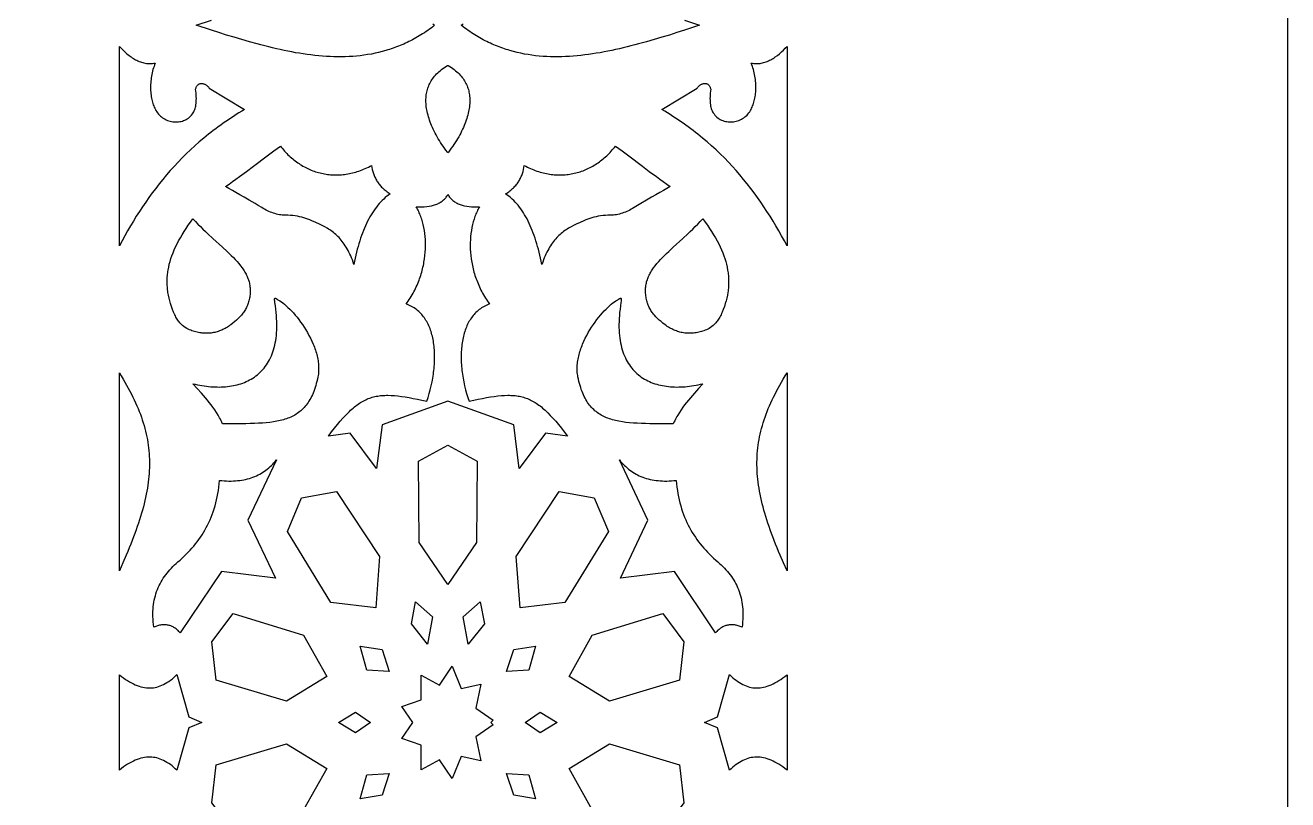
# Model space of a CAD drawing. Extents: x -575 to 575, y -425 to 425.
# Drawn here: x 423.7 to 575, y 157.9 to 250.7 of the extents above; entities that cross this region are included whole.
import ezdxf

# ---------------------------------------------------------------- set-up
doc = ezdxf.new("R2010")
doc.units = 0
doc.layers.add('LAYER_1', color=18, linetype='CONTINUOUS')

msp = doc.modelspace()

# ---------------------------------------------------------------- linework, layer by layer
at = {"layer": 'LAYER_1'}
for points in [[(-575, -425), (575, -425), (575, 425), (-575, 425)], [(435.21, 247.97), (435.44, 247.74), (435.67, 247.53), (435.91, 247.32), (436.16, 247.12), (436.42, 246.93), (436.55, 246.84), (436.68, 246.76), (436.82, 246.68), (436.95, 246.6), (437.09, 246.53), (437.23, 246.46), (437.37, 246.4), (437.51, 246.34), (437.65, 246.29), (437.8, 246.25), (437.94, 246.21), (438.09, 246.18), (438.23, 246.16), (438.38, 246.14), (438.53, 246.13), (438.68, 246.13), (438.83, 246.13), (438.98, 246.15), (439.14, 246.17), (439.29, 246.2), (439.21, 246), (439.15, 245.8), (439.08, 245.61), (439.02, 245.41), (438.97, 245.21), (438.92, 245.01), (438.88, 244.81), (438.84, 244.61), (438.81, 244.41), (438.79, 244.22), (438.76, 244.02), (438.75, 243.83), (438.74, 243.64), (438.73, 243.45), (438.73, 243.26), (438.73, 243.07), (438.74, 242.89), (438.75, 242.71), (438.77, 242.53), (438.79, 242.35), (438.82, 242.18), (438.85, 242), (438.88, 241.84), (438.92, 241.67), (438.96, 241.51), (439.01, 241.35), (439.06, 241.2), (439.12, 241.05), (439.18, 240.91), (439.24, 240.77), (439.31, 240.63), (439.38, 240.5), (439.47, 240.35), (439.57, 240.22), (439.68, 240.08), (439.79, 239.96), (439.92, 239.85), (440.04, 239.74), (440.18, 239.64), (440.32, 239.55), (440.47, 239.47), (440.62, 239.4), (440.77, 239.33), (440.93, 239.28), (441.09, 239.23), (441.25, 239.2), (441.41, 239.17), (441.58, 239.15), (441.74, 239.14), (441.9, 239.15), (442.07, 239.16), (442.23, 239.18), (442.39, 239.21), (442.55, 239.25), (442.7, 239.3), (442.85, 239.36), (443, 239.44), (443.14, 239.52), (443.27, 239.61), (443.4, 239.72), (443.53, 239.83), (443.64, 239.96), (443.75, 240.1), (443.85, 240.24), (443.92, 240.36), (443.98, 240.48), (444.03, 240.61), (444.08, 240.75), (444.12, 240.89), (444.15, 241.04), (444.18, 241.2), (444.2, 241.37), (444.22, 241.55), (444.22, 241.74), (444.23, 241.94), (444.22, 242.14), (444.21, 242.36), (444.19, 242.58), (444.17, 242.82), (444.14, 243.07), (444.16, 243.15), (444.19, 243.23), (444.22, 243.3), (444.25, 243.37), (444.29, 243.43), (444.32, 243.49), (444.37, 243.54), (444.41, 243.58), (444.46, 243.62), (444.5, 243.66), (444.55, 243.69), (444.61, 243.71), (444.66, 243.73), (444.72, 243.74), (444.77, 243.75), (444.83, 243.75), (444.89, 243.75), (444.95, 243.75), (445.01, 243.74), (445.07, 243.72), (445.13, 243.7), (445.19, 243.68), (445.25, 243.65), (445.31, 243.61), (445.37, 243.58), (445.43, 243.53), (445.49, 243.49), (445.55, 243.44), (445.6, 243.38), (445.66, 243.33), (445.71, 243.26), (445.76, 243.2), (450, 240.61), (449.66, 240.41), (449.33, 240.22), (449.01, 240.01), (448.69, 239.81), (448.37, 239.61), (448.06, 239.4), (447.75, 239.19), (447.44, 238.98), (447.14, 238.76), (446.84, 238.55), (446.54, 238.33), (446.25, 238.11), (445.96, 237.89), (445.68, 237.66), (445.12, 237.21), (444.57, 236.75), (444.04, 236.28), (443.51, 235.8), (443.01, 235.31), (442.51, 234.82), (442.03, 234.32), (441.55, 233.81), (441.09, 233.3), (440.64, 232.78), (440.2, 232.25), (439.77, 231.72), (439.35, 231.18), (438.94, 230.63), (438.54, 230.08), (438.15, 229.53), (437.77, 228.97), (437.4, 228.4), (437.03, 227.83), (436.68, 227.25), (436.33, 226.67), (435.98, 226.08), (435.65, 225.5), (435.32, 224.9), (435, 224.3), (435, 248.19)], [(515, 224.3), (514.68, 224.9), (514.35, 225.5), (514.02, 226.08), (513.67, 226.67), (513.32, 227.25), (512.97, 227.83), (512.6, 228.4), (512.23, 228.97), (511.85, 229.53), (511.46, 230.08), (511.06, 230.63), (510.65, 231.18), (510.23, 231.72), (509.8, 232.25), (509.36, 232.78), (508.91, 233.3), (508.45, 233.81), (507.97, 234.32), (507.49, 234.82), (506.99, 235.31), (506.49, 235.8), (505.96, 236.28), (505.43, 236.75), (504.88, 237.21), (504.32, 237.66), (504.04, 237.89), (503.75, 238.11), (503.46, 238.33), (503.16, 238.55), (502.86, 238.76), (502.56, 238.98), (502.25, 239.19), (501.94, 239.4), (501.63, 239.61), (501.31, 239.81), (500.99, 240.01), (500.67, 240.22), (500.34, 240.41), (500, 240.61), (504.24, 243.2), (504.29, 243.26), (504.34, 243.33), (504.4, 243.38), (504.45, 243.44), (504.51, 243.49), (504.57, 243.53), (504.63, 243.58), (504.69, 243.61), (504.75, 243.65), (504.81, 243.68), (504.87, 243.7), (504.93, 243.72), (504.99, 243.74), (505.05, 243.75), (505.11, 243.75), (505.17, 243.75), (505.23, 243.75), (505.28, 243.74), (505.34, 243.73), (505.39, 243.71), (505.45, 243.69), (505.5, 243.66), (505.54, 243.62), (505.59, 243.58), (505.63, 243.54), (505.68, 243.49), (505.71, 243.43), (505.75, 243.37), (505.78, 243.3), (505.81, 243.23), (505.84, 243.15), (505.86, 243.07), (505.83, 242.82), (505.81, 242.58), (505.79, 242.36), (505.78, 242.14), (505.77, 241.94), (505.78, 241.74), (505.78, 241.55), (505.8, 241.37), (505.82, 241.2), (505.85, 241.04), (505.88, 240.89), (505.92, 240.75), (505.97, 240.61), (506.02, 240.48), (506.08, 240.36), (506.15, 240.24), (506.25, 240.1), (506.36, 239.96), (506.47, 239.83), (506.6, 239.72), (506.73, 239.61), (506.86, 239.52), (507, 239.44), (507.15, 239.36), (507.3, 239.3), (507.45, 239.25), (507.61, 239.21), (507.77, 239.18), (507.93, 239.16), (508.1, 239.15), (508.26, 239.14), (508.42, 239.15), (508.59, 239.17), (508.75, 239.2), (508.91, 239.23), (509.07, 239.28), (509.23, 239.33), (509.38, 239.4), (509.53, 239.47), (509.68, 239.55), (509.82, 239.64), (509.96, 239.74), (510.08, 239.85), (510.21, 239.96), (510.32, 240.08), (510.43, 240.22), (510.53, 240.35), (510.62, 240.5), (510.69, 240.63), (510.76, 240.77), (510.82, 240.91), (510.88, 241.05), (510.94, 241.2), (510.99, 241.35), (511.04, 241.51), (511.08, 241.67), (511.12, 241.84), (511.15, 242), (511.18, 242.18), (511.21, 242.35), (511.23, 242.53), (511.25, 242.71), (511.26, 242.89), (511.27, 243.07), (511.27, 243.26), (511.27, 243.45), (511.26, 243.64), (511.25, 243.83), (511.24, 244.02), (511.21, 244.22), (511.19, 244.41), (511.16, 244.61), (511.12, 244.81), (511.08, 245.01), (511.03, 245.21), (510.98, 245.41), (510.92, 245.61), (510.86, 245.8), (510.79, 246), (510.71, 246.2), (510.86, 246.17), (511.02, 246.15), (511.17, 246.13), (511.32, 246.13), (511.47, 246.13), (511.62, 246.14), (511.77, 246.16), (511.91, 246.18), (512.06, 246.21), (512.2, 246.25), (512.35, 246.29), (512.49, 246.34), (512.63, 246.4), (512.77, 246.46), (512.91, 246.53), (513.05, 246.6), (513.18, 246.68), (513.32, 246.76), (513.45, 246.84), (513.58, 246.93), (513.84, 247.12), (514.09, 247.32), (514.33, 247.53), (514.56, 247.74), (514.79, 247.97), (515, 248.19)], [(474.4, 245.89), (474.6, 245.77), (474.79, 245.65), (474.96, 245.53), (475.13, 245.41), (475.29, 245.28), (475.44, 245.15), (475.59, 245.02), (475.72, 244.89), (475.85, 244.75), (475.97, 244.61), (476.08, 244.48), (476.18, 244.34), (476.28, 244.2), (476.37, 244.05), (476.45, 243.91), (476.53, 243.76), (476.6, 243.62), (476.66, 243.47), (476.72, 243.32), (476.77, 243.17), (476.82, 243.01), (476.86, 242.86), (476.89, 242.7), (476.92, 242.54), (476.95, 242.37), (476.97, 242.21), (476.98, 242.04), (476.99, 241.86), (476.99, 241.69), (476.99, 241.51), (476.98, 241.33), (476.96, 241.14), (476.94, 240.96), (476.92, 240.76), (476.88, 240.57), (476.85, 240.37), (476.8, 240.17), (476.75, 239.97), (476.69, 239.76), (476.63, 239.55), (476.56, 239.34), (476.49, 239.13), (476.4, 238.91), (476.32, 238.7), (476.22, 238.48), (476.12, 238.26), (476.01, 238.03), (475.9, 237.81), (475.78, 237.59), (475.66, 237.36), (475.52, 237.13), (475.39, 236.9), (475.24, 236.68), (475.09, 236.45), (474.94, 236.22), (474.77, 235.99), (474.6, 235.76), (474.43, 235.53), (474.36, 235.44), (474.3, 235.53), (474.12, 235.76), (473.95, 235.99), (473.79, 236.22), (473.64, 236.45), (473.49, 236.68), (473.34, 236.9), (473.2, 237.13), (473.07, 237.36), (472.95, 237.59), (472.83, 237.81), (472.71, 238.03), (472.61, 238.26), (472.51, 238.48), (472.41, 238.7), (472.32, 238.91), (472.24, 239.13), (472.17, 239.34), (472.1, 239.55), (472.03, 239.76), (471.98, 239.97), (471.93, 240.17), (471.88, 240.37), (471.84, 240.57), (471.81, 240.76), (471.78, 240.96), (471.76, 241.14), (471.75, 241.33), (471.74, 241.51), (471.74, 241.69), (471.74, 241.86), (471.75, 242.04), (471.76, 242.21), (471.78, 242.37), (471.8, 242.54), (471.83, 242.7), (471.87, 242.86), (471.91, 243.01), (471.96, 243.17), (472.01, 243.32), (472.07, 243.47), (472.13, 243.62), (472.2, 243.76), (472.28, 243.91), (472.36, 244.05), (472.45, 244.2), (472.55, 244.34), (472.65, 244.48), (472.76, 244.61), (472.88, 244.75), (473.01, 244.89), (473.14, 245.02), (473.28, 245.15), (473.44, 245.28), (473.6, 245.41), (473.76, 245.53), (473.94, 245.65), (474.13, 245.77), (474.32, 245.89), (474.36, 245.91)], [(454.41, 236.09), (454.53, 235.94), (454.66, 235.78), (454.79, 235.64), (454.93, 235.49), (455.06, 235.35), (455.2, 235.21), (455.34, 235.08), (455.48, 234.95), (455.62, 234.82), (455.77, 234.7), (455.92, 234.58), (456.07, 234.46), (456.22, 234.35), (456.37, 234.24), (456.53, 234.14), (456.68, 234.03), (456.84, 233.94), (457, 233.84), (457.17, 233.75), (457.33, 233.67), (457.49, 233.58), (457.66, 233.51), (457.83, 233.43), (458, 233.36), (458.17, 233.29), (458.34, 233.23), (458.51, 233.17), (458.69, 233.12), (458.87, 233.07), (459.04, 233.02), (459.22, 232.98), (459.4, 232.94), (459.58, 232.91), (459.76, 232.88), (459.94, 232.85), (460.13, 232.83), (460.31, 232.81), (460.49, 232.8), (460.68, 232.79), (460.86, 232.79), (461.05, 232.79), (461.24, 232.79), (461.43, 232.8), (461.61, 232.81), (461.8, 232.83), (461.99, 232.85), (462.18, 232.88), (462.37, 232.91), (462.56, 232.94), (462.75, 232.98), (462.94, 233.03), (463.13, 233.08), (463.32, 233.13), (463.51, 233.19), (463.7, 233.25), (463.89, 233.32), (464.08, 233.39), (464.27, 233.47), (464.46, 233.55), (464.65, 233.64), (464.84, 233.73), (465.03, 233.83), (465.22, 233.93), (465.26, 233.68), (465.3, 233.44), (465.36, 233.2), (465.39, 233.08), (465.43, 232.96), (465.47, 232.84), (465.52, 232.73), (465.56, 232.61), (465.61, 232.5), (465.67, 232.39), (465.73, 232.28), (465.79, 232.17), (465.85, 232.06), (465.92, 231.95), (465.99, 231.85), (466.07, 231.74), (466.15, 231.64), (466.24, 231.54), (466.32, 231.44), (466.42, 231.34), (466.52, 231.24), (466.62, 231.15), (466.72, 231.05), (466.83, 230.96), (466.95, 230.87), (467.07, 230.78), (467.19, 230.69), (467.32, 230.61), (467.45, 230.52), (467.25, 230.38), (467.05, 230.23), (466.86, 230.07), (466.67, 229.9), (466.48, 229.73), (466.3, 229.54), (466.13, 229.35), (465.95, 229.15), (465.79, 228.94), (465.63, 228.72), (465.47, 228.5), (465.32, 228.26), (465.17, 228.02), (465.02, 227.77), (464.88, 227.52), (464.75, 227.25), (464.61, 226.98), (464.49, 226.7), (464.36, 226.42), (464.24, 226.12), (464.13, 225.82), (464.02, 225.52), (463.91, 225.2), (463.8, 224.88), (463.7, 224.55), (463.61, 224.22), (463.51, 223.88), (463.43, 223.53), (463.34, 223.17), (463.26, 222.81), (463.18, 222.45), (463.1, 222.07), (463.01, 222.34), (462.92, 222.6), (462.82, 222.84), (462.72, 223.08), (462.62, 223.3), (462.51, 223.52), (462.4, 223.73), (462.29, 223.93), (462.18, 224.13), (462.06, 224.31), (461.94, 224.49), (461.82, 224.66), (461.7, 224.82), (461.58, 224.98), (461.45, 225.13), (461.32, 225.27), (461.19, 225.41), (461.05, 225.54), (460.92, 225.66), (460.78, 225.78), (460.64, 225.89), (460.5, 226), (460.35, 226.11), (460.21, 226.21), (460.06, 226.3), (459.91, 226.4), (459.61, 226.57), (459.3, 226.73), (458.99, 226.88), (458.52, 227.09), (458.06, 227.29), (457.82, 227.39), (457.59, 227.48), (457.35, 227.56), (457.1, 227.64), (456.85, 227.71), (456.6, 227.78), (456.33, 227.83), (456.06, 227.88), (455.78, 227.92), (455.49, 227.94), (455.19, 227.96), (454.87, 227.96), (454.7, 227.96), (454.52, 227.98), (454.34, 228), (454.17, 228.02), (453.99, 228.06), (453.81, 228.1), (453.63, 228.15), (453.45, 228.2), (453.27, 228.27), (453.09, 228.33), (452.91, 228.41), (452.74, 228.49), (452.57, 228.58), (452.39, 228.67), (452.23, 228.76), (452.06, 228.87), (451.64, 229.13), (451.25, 229.37), (450.56, 229.78), (449.96, 230.12), (449.43, 230.41), (448.97, 230.67), (448.54, 230.91), (448.13, 231.15), (447.93, 231.28), (447.72, 231.42), (448.14, 231.7), (448.55, 231.99), (448.97, 232.29), (449.39, 232.59), (450.23, 233.21), (451.06, 233.85), (452.7, 235.09), (453.5, 235.69), (453.9, 235.97), (454.29, 236.25)], [(494.83, 235.97), (495.23, 235.69), (496.03, 235.09), (497.67, 233.85), (498.5, 233.21), (499.34, 232.59), (499.76, 232.29), (500.17, 231.99), (500.59, 231.7), (501.01, 231.42), (500.8, 231.28), (500.6, 231.15), (500.19, 230.91), (499.76, 230.67), (499.29, 230.41), (498.77, 230.12), (498.17, 229.78), (497.48, 229.37), (497.09, 229.13), (496.67, 228.87), (496.5, 228.76), (496.33, 228.67), (496.16, 228.58), (495.99, 228.49), (495.81, 228.41), (495.64, 228.33), (495.46, 228.27), (495.28, 228.2), (495.1, 228.15), (494.92, 228.1), (494.74, 228.06), (494.56, 228.02), (494.38, 228), (494.21, 227.98), (494.03, 227.96), (493.86, 227.96), (493.54, 227.96), (493.24, 227.94), (492.95, 227.92), (492.66, 227.88), (492.39, 227.83), (492.13, 227.78), (491.87, 227.71), (491.62, 227.64), (491.38, 227.56), (491.14, 227.48), (490.91, 227.39), (490.67, 227.29), (490.21, 227.09), (489.74, 226.88), (489.42, 226.73), (489.12, 226.57), (488.81, 226.4), (488.67, 226.3), (488.52, 226.21), (488.37, 226.11), (488.23, 226), (488.09, 225.89), (487.95, 225.78), (487.81, 225.66), (487.67, 225.54), (487.54, 225.41), (487.41, 225.27), (487.28, 225.13), (487.15, 224.98), (487.03, 224.82), (486.9, 224.66), (486.78, 224.49), (486.66, 224.31), (486.55, 224.13), (486.44, 223.93), (486.32, 223.73), (486.22, 223.52), (486.11, 223.3), (486.01, 223.08), (485.91, 222.84), (485.81, 222.6), (485.72, 222.34), (485.62, 222.07), (485.55, 222.45), (485.47, 222.81), (485.39, 223.17), (485.3, 223.53), (485.21, 223.88), (485.12, 224.22), (485.02, 224.55), (484.92, 224.88), (484.82, 225.2), (484.71, 225.52), (484.6, 225.82), (484.48, 226.12), (484.36, 226.42), (484.24, 226.7), (484.11, 226.98), (483.98, 227.25), (483.85, 227.52), (483.7, 227.77), (483.56, 228.02), (483.41, 228.26), (483.26, 228.5), (483.1, 228.72), (482.94, 228.94), (482.77, 229.15), (482.6, 229.35), (482.43, 229.54), (482.25, 229.73), (482.06, 229.9), (481.87, 230.07), (481.68, 230.23), (481.48, 230.38), (481.27, 230.52), (481.41, 230.61), (481.54, 230.69), (481.66, 230.78), (481.78, 230.87), (481.89, 230.96), (482, 231.05), (482.11, 231.15), (482.21, 231.24), (482.31, 231.34), (482.4, 231.44), (482.49, 231.54), (482.58, 231.64), (482.66, 231.74), (482.73, 231.85), (482.81, 231.95), (482.87, 232.06), (482.94, 232.17), (483, 232.28), (483.06, 232.39), (483.11, 232.5), (483.16, 232.61), (483.21, 232.73), (483.25, 232.84), (483.29, 232.96), (483.33, 233.08), (483.37, 233.2), (483.43, 233.44), (483.47, 233.68), (483.51, 233.93), (483.7, 233.83), (483.89, 233.73), (484.08, 233.64), (484.26, 233.55), (484.45, 233.47), (484.65, 233.39), (484.84, 233.32), (485.03, 233.25), (485.22, 233.19), (485.41, 233.13), (485.6, 233.08), (485.79, 233.03), (485.98, 232.98), (486.17, 232.94), (486.36, 232.91), (486.55, 232.88), (486.74, 232.85), (486.93, 232.83), (487.11, 232.81), (487.3, 232.8), (487.49, 232.79), (487.68, 232.79), (487.86, 232.79), (488.05, 232.79), (488.23, 232.8), (488.42, 232.81), (488.6, 232.83), (488.78, 232.85), (488.97, 232.88), (489.15, 232.91), (489.33, 232.94), (489.51, 232.98), (489.68, 233.02), (489.86, 233.07), (490.04, 233.12), (490.21, 233.17), (490.39, 233.23), (490.56, 233.29), (490.73, 233.36), (490.9, 233.43), (491.07, 233.51), (491.23, 233.58), (491.4, 233.67), (491.56, 233.75), (491.72, 233.84), (491.88, 233.94), (492.04, 234.03), (492.2, 234.14), (492.36, 234.24), (492.51, 234.35), (492.66, 234.46), (492.81, 234.58), (492.96, 234.7), (493.1, 234.82), (493.25, 234.95), (493.39, 235.08), (493.53, 235.21), (493.67, 235.35), (493.8, 235.49), (493.93, 235.64), (494.06, 235.78), (494.19, 235.94), (494.32, 236.09), (494.44, 236.25)], [(474.37, 230.43), (474.43, 230.33), (474.49, 230.23), (474.56, 230.13), (474.63, 230.04), (474.71, 229.95), (474.79, 229.87), (474.87, 229.79), (474.96, 229.71), (475.06, 229.64), (475.16, 229.57), (475.26, 229.51), (475.37, 229.44), (475.48, 229.39), (475.59, 229.34), (475.71, 229.29), (475.83, 229.24), (475.95, 229.2), (476.08, 229.16), (476.21, 229.13), (476.35, 229.1), (476.62, 229.04), (476.91, 229), (477.21, 228.98), (477.51, 228.96), (477.83, 228.96), (478.15, 228.97), (478.07, 228.83), (478, 228.69), (477.93, 228.55), (477.86, 228.41), (477.79, 228.26), (477.73, 228.11), (477.67, 227.96), (477.61, 227.81), (477.55, 227.65), (477.5, 227.49), (477.4, 227.17), (477.32, 226.83), (477.24, 226.49), (477.18, 226.14), (477.13, 225.78), (477.09, 225.42), (477.06, 225.05), (477.04, 224.67), (477.04, 224.29), (477.05, 223.91), (477.07, 223.52), (477.11, 223.13), (477.16, 222.73), (477.19, 222.54), (477.22, 222.34), (477.26, 222.14), (477.3, 221.94), (477.34, 221.74), (477.39, 221.54), (477.44, 221.35), (477.49, 221.15), (477.55, 220.95), (477.61, 220.75), (477.68, 220.55), (477.75, 220.35), (477.82, 220.16), (477.9, 219.96), (477.98, 219.76), (478.06, 219.57), (478.15, 219.37), (478.24, 219.18), (478.33, 218.98), (478.43, 218.79), (478.53, 218.6), (478.64, 218.41), (478.75, 218.22), (478.86, 218.03), (478.98, 217.85), (479.11, 217.66), (479.23, 217.48), (479.36, 217.3), (479.19, 217.24), (479.02, 217.17), (478.86, 217.1), (478.71, 217.02), (478.55, 216.94), (478.4, 216.85), (478.26, 216.75), (478.12, 216.65), (477.99, 216.55), (477.86, 216.43), (477.73, 216.32), (477.61, 216.19), (477.5, 216.07), (477.39, 215.94), (477.28, 215.8), (477.18, 215.66), (477.08, 215.51), (476.98, 215.36), (476.89, 215.21), (476.81, 215.05), (476.73, 214.89), (476.65, 214.72), (476.58, 214.55), (476.51, 214.37), (476.44, 214.2), (476.38, 214.01), (476.33, 213.83), (476.27, 213.64), (476.23, 213.45), (476.18, 213.25), (476.14, 213.06), (476.11, 212.86), (476.07, 212.65), (476.05, 212.45), (476.02, 212.24), (476, 212.03), (475.98, 211.82), (475.97, 211.6), (475.96, 211.39), (475.96, 211.17), (475.96, 210.95), (475.96, 210.73), (475.97, 210.5), (475.97, 210.28), (475.99, 210.05), (476.01, 209.82), (476.03, 209.6), (476.05, 209.37), (476.08, 209.14), (476.11, 208.9), (476.14, 208.67), (476.18, 208.44), (476.22, 208.21), (476.27, 207.98), (476.37, 207.51), (476.48, 207.04), (476.61, 206.58), (476.75, 206.12), (476.9, 205.66), (477.46, 205.78), (478, 205.9), (478.51, 206), (479, 206.1), (479.47, 206.18), (479.92, 206.24), (480.35, 206.3), (480.77, 206.34), (481.16, 206.37), (481.55, 206.38), (481.73, 206.38), (481.91, 206.37), (482.09, 206.37), (482.27, 206.35), (482.44, 206.34), (482.61, 206.32), (482.78, 206.29), (482.95, 206.26), (483.11, 206.22), (483.27, 206.19), (483.43, 206.14), (483.59, 206.09), (483.75, 206.04), (483.9, 205.98), (484.06, 205.92), (484.21, 205.85), (484.36, 205.77), (484.51, 205.69), (484.66, 205.61), (484.81, 205.52), (484.96, 205.42), (485.11, 205.32), (485.26, 205.21), (485.41, 205.1), (485.56, 204.98), (485.71, 204.85), (485.86, 204.72), (486.02, 204.59), (486.17, 204.44), (486.32, 204.29), (486.63, 203.97), (486.95, 203.63), (487.28, 203.26), (487.61, 202.86), (487.96, 202.43), (488.31, 201.98), (488.68, 201.49), (486.06, 201.85), (482.92, 197.62), (482.26, 202.83), (474.36, 205.67), (466.47, 202.83), (465.81, 197.62), (462.67, 201.85), (460.05, 201.49), (460.41, 201.98), (460.77, 202.43), (461.12, 202.86), (461.45, 203.26), (461.78, 203.63), (462.09, 203.97), (462.41, 204.29), (462.56, 204.44), (462.71, 204.59), (462.86, 204.72), (463.02, 204.85), (463.17, 204.98), (463.32, 205.1), (463.47, 205.21), (463.61, 205.32), (463.76, 205.42), (463.91, 205.52), (464.06, 205.61), (464.21, 205.69), (464.37, 205.77), (464.52, 205.85), (464.67, 205.92), (464.82, 205.98), (464.98, 206.04), (465.14, 206.09), (465.29, 206.14), (465.45, 206.19), (465.62, 206.22), (465.78, 206.26), (465.95, 206.29), (466.11, 206.32), (466.28, 206.34), (466.46, 206.35), (466.63, 206.37), (466.81, 206.37), (467, 206.38), (467.18, 206.38), (467.56, 206.37), (467.96, 206.34), (468.37, 206.3), (468.8, 206.24), (469.25, 206.18), (469.72, 206.1), (470.21, 206), (470.73, 205.9), (471.26, 205.78), (471.83, 205.66), (471.98, 206.12), (472.12, 206.58), (472.25, 207.04), (472.36, 207.51), (472.46, 207.98), (472.5, 208.21), (472.55, 208.44), (472.58, 208.67), (472.62, 208.9), (472.65, 209.14), (472.68, 209.37), (472.7, 209.6), (472.72, 209.82), (472.74, 210.05), (472.75, 210.28), (472.76, 210.5), (472.77, 210.73), (472.77, 210.95), (472.77, 211.17), (472.76, 211.39), (472.75, 211.6), (472.74, 211.82), (472.73, 212.03), (472.71, 212.24), (472.68, 212.45), (472.65, 212.65), (472.62, 212.86), (472.58, 213.06), (472.54, 213.25), (472.5, 213.45), (472.45, 213.64), (472.4, 213.83), (472.34, 214.01), (472.28, 214.2), (472.22, 214.37), (472.15, 214.55), (472.08, 214.72), (472, 214.89), (471.92, 215.05), (471.83, 215.21), (471.74, 215.36), (471.65, 215.51), (471.55, 215.66), (471.45, 215.8), (471.34, 215.94), (471.23, 216.07), (471.11, 216.19), (470.99, 216.32), (470.87, 216.43), (470.74, 216.55), (470.6, 216.65), (470.47, 216.75), (470.32, 216.85), (470.17, 216.94), (470.02, 217.02), (469.86, 217.1), (469.7, 217.17), (469.54, 217.24), (469.36, 217.3), (469.5, 217.48), (469.62, 217.66), (469.74, 217.85), (469.86, 218.03), (469.98, 218.22), (470.09, 218.41), (470.19, 218.6), (470.3, 218.79), (470.4, 218.98), (470.49, 219.18), (470.58, 219.37), (470.67, 219.57), (470.75, 219.76), (470.83, 219.96), (470.91, 220.16), (470.98, 220.35), (471.05, 220.55), (471.11, 220.75), (471.17, 220.95), (471.23, 221.15), (471.29, 221.35), (471.34, 221.54), (471.38, 221.74), (471.43, 221.94), (471.47, 222.14), (471.5, 222.34), (471.54, 222.54), (471.57, 222.73), (471.62, 223.13), (471.65, 223.52), (471.68, 223.91), (471.69, 224.29), (471.68, 224.67), (471.67, 225.05), (471.64, 225.42), (471.6, 225.78), (471.55, 226.14), (471.48, 226.49), (471.41, 226.83), (471.32, 227.17), (471.23, 227.49), (471.17, 227.65), (471.12, 227.81), (471.06, 227.96), (471, 228.11), (470.93, 228.26), (470.87, 228.41), (470.8, 228.55), (470.73, 228.69), (470.65, 228.83), (470.58, 228.97), (470.9, 228.96), (471.21, 228.96), (471.52, 228.98), (471.82, 229), (472.1, 229.04), (472.38, 229.1), (472.51, 229.13), (472.65, 229.16), (472.77, 229.2), (472.9, 229.24), (473.02, 229.29), (473.14, 229.34), (473.25, 229.39), (473.36, 229.44), (473.47, 229.51), (473.57, 229.57), (473.67, 229.64), (473.76, 229.71), (473.85, 229.79), (473.94, 229.87), (474.02, 229.95), (474.1, 230.04), (474.17, 230.13), (474.24, 230.23), (474.3, 230.33), (474.36, 230.43), (474.36, 230.46), (474.36, 230.45), (474.37, 230.46)], [(444.12, 227.2), (444.41, 226.89), (444.71, 226.59), (445.01, 226.29), (445.31, 226), (445.61, 225.72), (446.21, 225.17), (447.36, 224.13), (447.9, 223.63), (448.16, 223.38), (448.41, 223.14), (448.66, 222.89), (448.89, 222.65), (449.11, 222.4), (449.32, 222.16), (449.52, 221.91), (449.71, 221.66), (449.88, 221.41), (449.96, 221.28), (450.04, 221.15), (450.11, 221.03), (450.18, 220.9), (450.24, 220.77), (450.3, 220.63), (450.36, 220.5), (450.41, 220.37), (450.46, 220.23), (450.5, 220.1), (450.54, 219.96), (450.58, 219.82), (450.61, 219.68), (450.63, 219.54), (450.65, 219.39), (450.66, 219.25), (450.67, 219.1), (450.68, 218.95), (450.68, 218.78), (450.67, 218.62), (450.66, 218.46), (450.64, 218.3), (450.62, 218.15), (450.59, 218), (450.56, 217.85), (450.53, 217.71), (450.49, 217.57), (450.45, 217.43), (450.4, 217.3), (450.35, 217.17), (450.29, 217.04), (450.23, 216.91), (450.17, 216.79), (450.1, 216.67), (450.03, 216.55), (449.95, 216.44), (449.87, 216.32), (449.79, 216.21), (449.71, 216.11), (449.62, 216), (449.44, 215.79), (449.24, 215.59), (449.04, 215.4), (448.82, 215.21), (448.6, 215.03), (448.34, 214.83), (448.21, 214.73), (448.07, 214.64), (447.94, 214.56), (447.81, 214.48), (447.67, 214.4), (447.54, 214.33), (447.4, 214.26), (447.26, 214.2), (447.12, 214.14), (446.98, 214.09), (446.84, 214.04), (446.7, 213.99), (446.56, 213.95), (446.42, 213.92), (446.27, 213.89), (446.13, 213.86), (445.98, 213.84), (445.84, 213.82), (445.69, 213.81), (445.54, 213.81), (445.39, 213.81), (445.24, 213.81), (445.09, 213.82), (444.93, 213.83), (444.78, 213.85), (444.62, 213.88), (444.47, 213.91), (444.31, 213.94), (444.15, 213.98), (443.99, 214.03), (443.7, 214.12), (443.55, 214.18), (443.39, 214.24), (443.23, 214.32), (443.07, 214.4), (442.9, 214.5), (442.74, 214.62), (442.57, 214.75), (442.49, 214.83), (442.41, 214.91), (442.33, 214.99), (442.25, 215.08), (442.17, 215.18), (442.09, 215.28), (442.01, 215.39), (441.93, 215.5), (441.86, 215.62), (441.78, 215.75), (441.71, 215.89), (441.64, 216.03), (441.57, 216.18), (441.5, 216.34), (441.36, 216.68), (441.24, 217.02), (441.13, 217.36), (441.03, 217.69), (440.95, 218.03), (440.88, 218.37), (440.82, 218.7), (440.8, 218.87), (440.78, 219.04), (440.76, 219.2), (440.75, 219.37), (440.74, 219.54), (440.73, 219.71), (440.72, 219.87), (440.72, 220.04), (440.73, 220.21), (440.73, 220.38), (440.74, 220.55), (440.76, 220.72), (440.77, 220.88), (440.79, 221.05), (440.82, 221.22), (440.84, 221.39), (440.91, 221.73), (440.98, 222.08), (441.08, 222.42), (441.18, 222.77), (441.3, 223.11), (441.43, 223.46), (441.58, 223.82), (441.74, 224.17), (441.91, 224.53), (442.1, 224.89), (442.31, 225.26), (442.52, 225.62), (442.75, 226), (443, 226.37), (443.26, 226.75), (443.53, 227.14), (443.82, 227.53)], [(505.19, 227.14), (505.47, 226.75), (505.73, 226.37), (505.97, 226), (506.2, 225.62), (506.42, 225.26), (506.62, 224.89), (506.81, 224.53), (506.99, 224.17), (507.15, 223.82), (507.29, 223.46), (507.43, 223.11), (507.55, 222.77), (507.65, 222.42), (507.74, 222.08), (507.82, 221.73), (507.88, 221.39), (507.91, 221.22), (507.93, 221.05), (507.95, 220.88), (507.97, 220.72), (507.98, 220.55), (507.99, 220.38), (508, 220.21), (508, 220.04), (508, 219.87), (508, 219.71), (507.99, 219.54), (507.98, 219.37), (507.97, 219.2), (507.95, 219.04), (507.93, 218.87), (507.91, 218.7), (507.85, 218.37), (507.78, 218.03), (507.69, 217.69), (507.6, 217.36), (507.49, 217.02), (507.36, 216.68), (507.23, 216.34), (507.16, 216.18), (507.09, 216.03), (507.02, 215.89), (506.94, 215.75), (506.87, 215.62), (506.79, 215.5), (506.72, 215.39), (506.64, 215.28), (506.56, 215.18), (506.48, 215.08), (506.4, 214.99), (506.32, 214.91), (506.24, 214.83), (506.16, 214.75), (505.99, 214.62), (505.83, 214.5), (505.66, 214.4), (505.5, 214.32), (505.34, 214.24), (505.18, 214.18), (505.03, 214.12), (504.74, 214.03), (504.58, 213.98), (504.42, 213.94), (504.26, 213.91), (504.1, 213.88), (503.95, 213.85), (503.79, 213.83), (503.64, 213.82), (503.49, 213.81), (503.34, 213.81), (503.19, 213.81), (503.04, 213.81), (502.89, 213.82), (502.74, 213.84), (502.6, 213.86), (502.45, 213.89), (502.31, 213.92), (502.17, 213.95), (502.02, 213.99), (501.88, 214.04), (501.74, 214.09), (501.6, 214.14), (501.47, 214.2), (501.33, 214.26), (501.19, 214.33), (501.06, 214.4), (500.92, 214.48), (500.79, 214.56), (500.65, 214.64), (500.52, 214.73), (500.39, 214.83), (500.13, 215.03), (499.9, 215.21), (499.69, 215.4), (499.48, 215.59), (499.29, 215.79), (499.11, 216), (499.02, 216.11), (498.93, 216.21), (498.85, 216.32), (498.78, 216.44), (498.7, 216.55), (498.63, 216.67), (498.56, 216.79), (498.5, 216.91), (498.44, 217.04), (498.38, 217.17), (498.33, 217.3), (498.28, 217.43), (498.24, 217.57), (498.2, 217.71), (498.16, 217.85), (498.13, 218), (498.11, 218.15), (498.09, 218.3), (498.07, 218.46), (498.06, 218.62), (498.05, 218.78), (498.05, 218.95), (498.05, 219.1), (498.06, 219.25), (498.08, 219.39), (498.1, 219.54), (498.12, 219.68), (498.15, 219.82), (498.18, 219.96), (498.22, 220.1), (498.27, 220.23), (498.31, 220.37), (498.37, 220.5), (498.42, 220.63), (498.48, 220.77), (498.55, 220.9), (498.62, 221.03), (498.69, 221.15), (498.77, 221.28), (498.85, 221.41), (499.02, 221.66), (499.21, 221.91), (499.4, 222.16), (499.62, 222.4), (499.84, 222.65), (500.07, 222.89), (500.31, 223.14), (500.57, 223.38), (500.83, 223.63), (501.37, 224.13), (502.52, 225.17), (503.11, 225.72), (503.41, 226), (503.71, 226.29), (504.01, 226.59), (504.31, 226.89), (504.61, 227.2), (504.91, 227.53)], [(453.7, 218.01), (453.74, 217.99), (453.79, 217.96), (453.92, 217.88), (453.99, 217.83), (454.08, 217.78), (454.24, 217.69), (454.42, 217.58), (454.6, 217.44), (454.8, 217.29), (455, 217.11), (455.2, 216.92), (455.41, 216.71), (455.63, 216.49), (455.85, 216.25), (456.07, 216), (456.29, 215.73), (456.5, 215.45), (456.72, 215.16), (456.93, 214.86), (457.14, 214.55), (457.34, 214.22), (457.54, 213.9), (457.72, 213.56), (457.9, 213.22), (458.06, 212.87), (458.22, 212.52), (458.29, 212.34), (458.36, 212.16), (458.42, 211.98), (458.48, 211.8), (458.54, 211.62), (458.6, 211.44), (458.64, 211.26), (458.69, 211.07), (458.73, 210.89), (458.77, 210.71), (458.8, 210.53), (458.82, 210.35), (458.84, 210.17), (458.86, 209.99), (458.87, 209.81), (458.87, 209.63), (458.87, 209.45), (458.87, 209.27), (458.85, 209.1), (458.84, 208.92), (458.81, 208.75), (458.78, 208.58), (458.72, 208.3), (458.66, 208.04), (458.59, 207.78), (458.52, 207.54), (458.45, 207.3), (458.37, 207.07), (458.29, 206.85), (458.21, 206.64), (458.12, 206.43), (458.03, 206.23), (457.93, 206.04), (457.83, 205.86), (457.72, 205.69), (457.62, 205.52), (457.5, 205.36), (457.39, 205.21), (457.27, 205.06), (457.14, 204.92), (457.02, 204.78), (456.89, 204.66), (456.75, 204.53), (456.61, 204.42), (456.47, 204.31), (456.32, 204.21), (456.17, 204.11), (456.02, 204.01), (455.86, 203.93), (455.7, 203.84), (455.53, 203.76), (455.36, 203.69), (455.19, 203.62), (455.01, 203.56), (454.83, 203.5), (454.65, 203.44), (454.46, 203.39), (454.27, 203.34), (454.07, 203.3), (453.87, 203.26), (453.46, 203.19), (453.03, 203.13), (452.59, 203.08), (452.14, 203.05), (451.67, 203.02), (451.18, 203), (450.68, 202.98), (450.16, 202.97), (449.63, 202.97), (447.35, 202.96), (447.27, 203.14), (447.19, 203.32), (447.1, 203.5), (447.01, 203.67), (446.92, 203.83), (446.83, 204), (446.63, 204.32), (446.43, 204.63), (446.21, 204.94), (446, 205.23), (445.77, 205.52), (445.54, 205.8), (445.3, 206.08), (444.82, 206.64), (444.32, 207.19), (443.82, 207.76), (444.09, 207.7), (444.36, 207.64), (444.62, 207.59), (444.89, 207.54), (445.15, 207.5), (445.42, 207.47), (445.68, 207.44), (445.94, 207.41), (446.2, 207.4), (446.45, 207.38), (446.71, 207.38), (446.96, 207.37), (447.21, 207.38), (447.46, 207.39), (447.71, 207.41), (447.95, 207.43), (448.19, 207.46), (448.43, 207.5), (448.66, 207.54), (448.89, 207.59), (449.12, 207.64), (449.35, 207.7), (449.57, 207.77), (449.78, 207.85), (450, 207.93), (450.21, 208.02), (450.41, 208.12), (450.61, 208.22), (450.81, 208.33), (451, 208.44), (451.18, 208.57), (451.36, 208.7), (451.54, 208.84), (451.71, 208.98), (451.88, 209.14), (452.04, 209.3), (452.19, 209.47), (452.34, 209.64), (452.48, 209.83), (452.62, 210.02), (452.75, 210.22), (452.87, 210.43), (452.99, 210.64), (453.1, 210.86), (453.21, 211.1), (453.3, 211.33), (453.39, 211.58), (453.47, 211.84), (453.55, 212.1), (453.62, 212.37), (453.68, 212.66), (453.73, 212.95), (453.77, 213.24), (453.81, 213.55), (453.84, 213.87), (453.85, 214.19), (453.87, 214.52), (453.87, 214.87), (453.86, 215.22), (453.84, 215.58), (453.82, 215.95), (453.78, 216.32), (453.74, 216.71), (453.69, 217.11), (453.63, 217.51), (453.61, 217.66), (453.6, 217.78), (453.6, 217.87), (453.6, 217.94), (453.62, 217.99), (453.62, 218), (453.63, 218.01), (453.65, 218.02), (453.66, 218.02)], [(495.08, 218.02), (495.09, 218.01), (495.1, 218), (495.11, 217.99), (495.12, 217.94), (495.13, 217.87), (495.12, 217.78), (495.11, 217.66), (495.1, 217.51), (495.04, 217.11), (494.99, 216.71), (494.94, 216.32), (494.91, 215.95), (494.88, 215.58), (494.87, 215.22), (494.86, 214.87), (494.86, 214.52), (494.87, 214.19), (494.89, 213.87), (494.92, 213.55), (494.95, 213.24), (495, 212.95), (495.05, 212.66), (495.11, 212.37), (495.18, 212.1), (495.25, 211.84), (495.34, 211.58), (495.42, 211.33), (495.52, 211.1), (495.63, 210.86), (495.74, 210.64), (495.85, 210.43), (495.98, 210.22), (496.11, 210.02), (496.24, 209.83), (496.39, 209.64), (496.54, 209.47), (496.69, 209.3), (496.85, 209.14), (497.02, 208.98), (497.19, 208.84), (497.36, 208.7), (497.54, 208.57), (497.73, 208.44), (497.92, 208.33), (498.12, 208.22), (498.32, 208.12), (498.52, 208.02), (498.73, 207.93), (498.94, 207.85), (499.16, 207.77), (499.38, 207.7), (499.61, 207.64), (499.83, 207.59), (500.06, 207.54), (500.3, 207.5), (500.54, 207.46), (500.78, 207.43), (501.02, 207.41), (501.27, 207.39), (501.51, 207.38), (501.77, 207.37), (502.02, 207.38), (502.27, 207.38), (502.53, 207.4), (502.79, 207.41), (503.05, 207.44), (503.31, 207.47), (503.57, 207.5), (503.84, 207.54), (504.1, 207.59), (504.37, 207.64), (504.64, 207.7), (504.91, 207.76), (504.41, 207.19), (503.91, 206.64), (503.43, 206.08), (503.19, 205.8), (502.96, 205.52), (502.73, 205.23), (502.51, 204.94), (502.3, 204.63), (502.1, 204.32), (501.9, 204), (501.81, 203.83), (501.71, 203.67), (501.62, 203.5), (501.54, 203.32), (501.45, 203.14), (501.37, 202.96), (499.1, 202.97), (498.57, 202.97), (498.05, 202.98), (497.55, 203), (497.06, 203.02), (496.59, 203.05), (496.13, 203.08), (495.69, 203.13), (495.27, 203.19), (494.86, 203.26), (494.66, 203.3), (494.46, 203.34), (494.27, 203.39), (494.08, 203.44), (493.89, 203.5), (493.71, 203.56), (493.54, 203.62), (493.36, 203.69), (493.19, 203.76), (493.03, 203.84), (492.87, 203.93), (492.71, 204.01), (492.55, 204.11), (492.4, 204.21), (492.26, 204.31), (492.12, 204.42), (491.98, 204.53), (491.84, 204.66), (491.71, 204.78), (491.58, 204.92), (491.46, 205.06), (491.34, 205.21), (491.22, 205.36), (491.11, 205.52), (491, 205.69), (490.9, 205.86), (490.8, 206.04), (490.7, 206.23), (490.61, 206.43), (490.52, 206.64), (490.44, 206.85), (490.35, 207.07), (490.28, 207.3), (490.2, 207.54), (490.13, 207.78), (490.07, 208.04), (490.01, 208.3), (489.95, 208.58), (489.92, 208.75), (489.89, 208.92), (489.87, 209.1), (489.86, 209.27), (489.85, 209.45), (489.85, 209.63), (489.86, 209.81), (489.87, 209.99), (489.88, 210.17), (489.9, 210.35), (489.93, 210.53), (489.96, 210.71), (490, 210.89), (490.04, 211.07), (490.08, 211.26), (490.13, 211.44), (490.19, 211.62), (490.24, 211.8), (490.3, 211.98), (490.37, 212.16), (490.44, 212.34), (490.51, 212.52), (490.66, 212.87), (490.83, 213.22), (491.01, 213.56), (491.19, 213.9), (491.39, 214.22), (491.59, 214.55), (491.8, 214.86), (492.01, 215.16), (492.22, 215.45), (492.44, 215.73), (492.66, 216), (492.88, 216.25), (493.1, 216.49), (493.31, 216.71), (493.52, 216.92), (493.73, 217.11), (493.93, 217.29), (494.13, 217.44), (494.31, 217.58), (494.49, 217.69), (494.65, 217.78), (494.74, 217.83), (494.81, 217.88), (494.94, 217.96), (494.99, 217.99), (495.03, 218.01), (495.07, 218.02)], [(435.23, 208.7), (435.45, 208.33), (435.66, 207.97), (435.87, 207.6), (436.07, 207.24), (436.26, 206.88), (436.44, 206.53), (436.61, 206.17), (436.78, 205.82), (436.94, 205.48), (437.09, 205.13), (437.24, 204.78), (437.38, 204.44), (437.51, 204.1), (437.63, 203.76), (437.74, 203.42), (437.85, 203.09), (437.95, 202.75), (438.05, 202.41), (438.13, 202.08), (438.21, 201.74), (438.28, 201.41), (438.35, 201.08), (438.4, 200.74), (438.45, 200.41), (438.5, 200.07), (438.53, 199.73), (438.56, 199.4), (438.58, 199.06), (438.59, 198.72), (438.6, 198.38), (438.6, 198.04), (438.59, 197.7), (438.58, 197.35), (438.56, 197.01), (438.53, 196.66), (438.5, 196.31), (438.45, 195.95), (438.4, 195.6), (438.35, 195.24), (438.29, 194.87), (438.22, 194.51), (438.14, 194.14), (438.06, 193.77), (437.97, 193.39), (437.87, 193.02), (437.77, 192.63), (437.66, 192.25), (437.54, 191.85), (437.42, 191.46), (437.29, 191.06), (437.15, 190.65), (437.01, 190.24), (436.86, 189.83), (436.7, 189.41), (436.54, 188.98), (436.37, 188.55), (436.19, 188.11), (436.01, 187.67), (435.82, 187.22), (435.42, 186.3), (435, 185.36), (435, 209.08)], [(515, 185.36), (514.58, 186.3), (514.18, 187.22), (513.99, 187.67), (513.81, 188.11), (513.63, 188.55), (513.46, 188.98), (513.3, 189.41), (513.14, 189.83), (512.99, 190.24), (512.85, 190.65), (512.71, 191.06), (512.58, 191.46), (512.46, 191.85), (512.34, 192.25), (512.23, 192.63), (512.13, 193.02), (512.03, 193.39), (511.94, 193.77), (511.86, 194.14), (511.78, 194.51), (511.71, 194.87), (511.65, 195.24), (511.6, 195.6), (511.55, 195.95), (511.5, 196.31), (511.47, 196.66), (511.44, 197.01), (511.42, 197.35), (511.41, 197.7), (511.4, 198.04), (511.4, 198.38), (511.41, 198.72), (511.42, 199.06), (511.44, 199.4), (511.47, 199.73), (511.5, 200.07), (511.55, 200.41), (511.6, 200.74), (511.65, 201.08), (511.72, 201.41), (511.79, 201.74), (511.87, 202.08), (511.95, 202.41), (512.05, 202.75), (512.15, 203.09), (512.26, 203.42), (512.37, 203.76), (512.49, 204.1), (512.62, 204.44), (512.76, 204.78), (512.91, 205.13), (513.06, 205.48), (513.22, 205.82), (513.39, 206.17), (513.56, 206.53), (513.74, 206.88), (513.93, 207.24), (514.13, 207.6), (514.34, 207.97), (514.55, 208.33), (514.77, 208.7), (515, 209.08)], [(477.89, 198.5), (477.79, 188.74), (474.36, 183.72), (470.94, 188.74), (470.83, 198.5), (474.36, 200.39)], [(450.41, 191.41), (453.7, 184.46), (447.23, 185.28), (442.29, 177.92), (442.21, 178.01), (442.13, 178.09), (442.05, 178.18), (441.96, 178.25), (441.88, 178.33), (441.79, 178.39), (441.7, 178.46), (441.61, 178.52), (441.52, 178.57), (441.43, 178.62), (441.34, 178.67), (441.25, 178.71), (441.15, 178.75), (441.05, 178.78), (440.96, 178.81), (440.86, 178.83), (440.76, 178.85), (440.66, 178.86), (440.56, 178.87), (440.45, 178.88), (440.35, 178.88), (440.24, 178.88), (440.13, 178.87), (440.03, 178.86), (439.92, 178.84), (439.81, 178.82), (439.7, 178.79), (439.58, 178.76), (439.35, 178.69), (439.12, 178.6), (439.08, 178.92), (439.05, 179.24), (439.03, 179.55), (439.02, 179.85), (439.02, 180.15), (439.02, 180.45), (439.04, 180.74), (439.06, 181.02), (439.09, 181.3), (439.13, 181.57), (439.18, 181.83), (439.24, 182.1), (439.31, 182.35), (439.38, 182.6), (439.46, 182.85), (439.55, 183.09), (439.65, 183.33), (439.75, 183.57), (439.87, 183.79), (439.99, 184.02), (440.12, 184.24), (440.25, 184.46), (440.4, 184.67), (440.55, 184.88), (440.71, 185.08), (440.87, 185.28), (441.05, 185.48), (441.23, 185.67), (441.41, 185.86), (441.61, 186.05), (441.81, 186.23), (442.02, 186.42), (442.27, 186.64), (442.52, 186.86), (442.77, 187.09), (443.01, 187.32), (443.24, 187.56), (443.47, 187.8), (443.69, 188.05), (443.91, 188.3), (444.12, 188.56), (444.32, 188.82), (444.52, 189.09), (444.71, 189.37), (444.9, 189.65), (445.08, 189.93), (445.25, 190.22), (445.41, 190.52), (445.57, 190.82), (445.72, 191.13), (445.86, 191.45), (446, 191.77), (446.13, 192.1), (446.25, 192.43), (446.36, 192.78), (446.46, 193.13), (446.56, 193.48), (446.65, 193.84), (446.73, 194.22), (446.8, 194.59), (446.86, 194.98), (446.92, 195.37), (446.96, 195.77), (447, 196.18), (447.29, 196.15), (447.57, 196.13), (447.85, 196.11), (448.13, 196.1), (448.4, 196.1), (448.66, 196.11), (448.92, 196.12), (449.17, 196.15), (449.42, 196.17), (449.66, 196.21), (449.9, 196.25), (450.13, 196.3), (450.36, 196.36), (450.58, 196.42), (450.8, 196.49), (451.01, 196.57), (451.22, 196.65), (451.43, 196.74), (451.62, 196.84), (451.82, 196.94), (452.01, 197.05), (452.19, 197.16), (452.38, 197.28), (452.55, 197.41), (452.72, 197.54), (452.89, 197.68), (453.06, 197.83), (453.22, 197.98), (453.37, 198.13), (453.52, 198.29), (453.67, 198.46), (453.82, 198.63)], [(495.06, 198.46), (495.2, 198.29), (495.35, 198.13), (495.51, 197.98), (495.67, 197.83), (495.83, 197.68), (496, 197.54), (496.17, 197.41), (496.35, 197.28), (496.53, 197.16), (496.72, 197.05), (496.91, 196.94), (497.1, 196.84), (497.3, 196.74), (497.5, 196.65), (497.71, 196.57), (497.93, 196.49), (498.14, 196.42), (498.37, 196.36), (498.59, 196.3), (498.83, 196.25), (499.07, 196.21), (499.31, 196.17), (499.56, 196.15), (499.81, 196.12), (500.07, 196.11), (500.33, 196.1), (500.6, 196.1), (500.87, 196.11), (501.15, 196.13), (501.44, 196.15), (501.73, 196.18), (501.77, 195.77), (501.81, 195.37), (501.86, 194.98), (501.93, 194.59), (502, 194.22), (502.08, 193.84), (502.17, 193.48), (502.26, 193.13), (502.37, 192.78), (502.48, 192.43), (502.6, 192.1), (502.73, 191.77), (502.86, 191.45), (503.01, 191.13), (503.16, 190.82), (503.31, 190.52), (503.48, 190.22), (503.65, 189.93), (503.83, 189.65), (504.02, 189.37), (504.21, 189.09), (504.4, 188.82), (504.61, 188.56), (504.82, 188.3), (505.04, 188.05), (505.26, 187.8), (505.49, 187.56), (505.72, 187.32), (505.96, 187.09), (506.2, 186.86), (506.45, 186.64), (506.71, 186.42), (506.92, 186.23), (507.12, 186.05), (507.31, 185.86), (507.5, 185.67), (507.68, 185.48), (507.85, 185.28), (508.02, 185.08), (508.18, 184.88), (508.33, 184.67), (508.47, 184.46), (508.61, 184.24), (508.74, 184.02), (508.86, 183.79), (508.97, 183.57), (509.08, 183.33), (509.18, 183.09), (509.27, 182.85), (509.35, 182.6), (509.42, 182.35), (509.49, 182.1), (509.54, 181.83), (509.59, 181.57), (509.63, 181.3), (509.67, 181.02), (509.69, 180.74), (509.7, 180.45), (509.71, 180.15), (509.71, 179.85), (509.7, 179.55), (509.68, 179.24), (509.65, 178.92), (509.61, 178.6), (509.37, 178.69), (509.14, 178.76), (509.03, 178.79), (508.92, 178.82), (508.81, 178.84), (508.7, 178.86), (508.59, 178.87), (508.49, 178.88), (508.38, 178.88), (508.28, 178.88), (508.17, 178.87), (508.07, 178.86), (507.97, 178.85), (507.87, 178.83), (507.77, 178.81), (507.67, 178.78), (507.58, 178.75), (507.48, 178.71), (507.39, 178.67), (507.29, 178.62), (507.2, 178.57), (507.11, 178.52), (507.02, 178.46), (506.94, 178.39), (506.85, 178.33), (506.76, 178.25), (506.68, 178.18), (506.6, 178.09), (506.51, 178.01), (506.43, 177.92), (501.5, 185.28), (495.03, 184.46), (498.32, 191.41), (494.91, 198.63)], [(466.17, 187.06), (465.71, 180.92), (460.35, 181.56), (455.13, 190.04), (456.83, 194.08), (461.03, 194.84)], [(491.89, 194.08), (493.6, 190.04), (488.37, 181.56), (483.02, 180.92), (482.56, 187.06), (487.7, 194.84)], [(472.53, 179.84), (471.92, 176.55), (470, 178.99), (470.47, 181.64)], [(478.73, 178.99), (476.81, 176.55), (476.2, 179.84), (478.25, 181.64)], [(457.07, 177.64), (459.84, 172.67), (455.02, 169.72), (446.61, 172.25), (446.08, 176.82), (448.63, 180.21)], [(502.65, 176.82), (502.11, 172.25), (493.71, 169.72), (488.89, 172.67), (491.65, 177.64), (500.1, 180.21)], [(466.48, 175.9), (467.34, 173.28), (464.65, 173.43), (463.87, 176.31)], [(484.08, 173.43), (481.39, 173.28), (482.25, 175.9), (484.86, 176.31)], [(443.34, 167.83), (444.87, 167.17), (443.34, 166.51), (441.9, 161.44), (441.7, 161.63), (441.5, 161.8), (441.31, 161.97), (441.11, 162.12), (440.91, 162.26), (440.7, 162.39), (440.5, 162.51), (440.3, 162.62), (440.1, 162.71), (439.9, 162.79), (439.69, 162.86), (439.49, 162.92), (439.28, 162.96), (439.08, 162.99), (438.87, 163.01), (438.66, 163.02), (438.45, 163.02), (438.23, 163), (438.02, 162.97), (437.8, 162.93), (437.58, 162.88), (437.36, 162.81), (437.14, 162.74), (436.91, 162.64), (436.68, 162.54), (436.45, 162.43), (436.22, 162.3), (435.98, 162.16), (435.74, 162.01), (435.5, 161.84), (435.25, 161.66), (435, 161.47), (435, 172.87), (435.25, 172.68), (435.5, 172.5), (435.74, 172.33), (435.98, 172.18), (436.22, 172.04), (436.45, 171.91), (436.68, 171.8), (436.91, 171.69), (437.14, 171.6), (437.36, 171.53), (437.58, 171.46), (437.8, 171.41), (438.02, 171.37), (438.23, 171.34), (438.45, 171.32), (438.66, 171.32), (438.87, 171.32), (439.08, 171.34), (439.28, 171.38), (439.49, 171.42), (439.69, 171.48), (439.9, 171.55), (440.1, 171.63), (440.3, 171.72), (440.5, 171.83), (440.7, 171.94), (440.91, 172.07), (441.11, 172.22), (441.31, 172.37), (441.5, 172.53), (441.7, 172.71), (441.9, 172.9)], [(475.94, 171.24), (478.3, 171.77), (477.71, 168.9), (479.8, 167.44), (479.5, 167.17), (479.8, 166.9), (477.71, 165.43), (478.3, 162.57), (475.94, 163.1), (474.89, 160.44), (473.35, 162.71), (471.15, 161.5), (471.16, 164.45), (468.84, 165.26), (470.16, 167.17), (468.84, 169.08), (471.16, 169.89), (471.15, 172.84), (473.35, 171.63), (474.89, 173.9)], [(508.3, 172.71), (508.5, 172.53), (508.69, 172.37), (508.89, 172.22), (509.09, 172.07), (509.3, 171.94), (509.5, 171.83), (509.7, 171.72), (509.9, 171.63), (510.1, 171.55), (510.31, 171.48), (510.51, 171.42), (510.72, 171.38), (510.92, 171.34), (511.13, 171.32), (511.34, 171.32), (511.55, 171.32), (511.77, 171.34), (511.98, 171.37), (512.2, 171.41), (512.42, 171.46), (512.64, 171.53), (512.86, 171.6), (513.09, 171.69), (513.32, 171.8), (513.55, 171.91), (513.78, 172.04), (514.02, 172.18), (514.26, 172.33), (514.5, 172.5), (514.75, 172.68), (515, 172.87), (515, 167.17), (515, 161.47), (514.75, 161.66), (514.5, 161.84), (514.26, 162.01), (514.02, 162.16), (513.78, 162.3), (513.55, 162.43), (513.32, 162.54), (513.09, 162.64), (512.86, 162.74), (512.64, 162.81), (512.42, 162.88), (512.2, 162.93), (511.98, 162.97), (511.77, 163), (511.55, 163.02), (511.34, 163.02), (511.13, 163.01), (510.92, 162.99), (510.72, 162.96), (510.51, 162.92), (510.31, 162.86), (510.1, 162.79), (509.9, 162.71), (509.7, 162.62), (509.5, 162.51), (509.3, 162.39), (509.09, 162.26), (508.89, 162.12), (508.69, 161.97), (508.5, 161.8), (508.3, 161.63), (508.1, 161.44), (506.66, 166.51), (505.13, 167.17), (506.66, 167.83), (508.1, 172.9)], [(465.09, 167.17), (463.3, 165.93), (461.26, 167.17), (463.3, 168.41)], [(487.46, 167.17), (485.43, 165.93), (483.64, 167.17), (485.43, 168.41)], [(459.84, 161.67), (457.07, 156.7), (448.63, 154.13), (446.08, 157.52), (446.61, 162.09), (455.02, 164.62)], [(502.11, 162.09), (502.65, 157.52), (500.1, 154.13), (491.65, 156.7), (488.89, 161.67), (493.71, 164.62)], [(466.48, 158.44), (463.87, 158.03), (464.65, 160.91), (467.34, 161.06)], [(484.08, 160.91), (484.86, 158.03), (482.25, 158.44), (481.39, 161.06)]]:
    msp.add_lwpolyline(points, close=True, dxfattribs=at)
for points in [[(472.55, 250.91), (472.75, 250.72), (472.55, 250.54), (472.35, 250.39), (472.15, 250.24), (471.95, 250.1), (471.75, 249.96), (471.55, 249.82), (471.34, 249.69), (471.14, 249.56), (470.94, 249.44), (470.73, 249.32), (470.53, 249.2), (470.32, 249.09), (470.11, 248.97), (469.9, 248.87), (469.7, 248.76), (469.49, 248.66), (469.28, 248.56), (469.07, 248.47), (468.86, 248.38), (468.64, 248.29), (468.43, 248.2), (468.22, 248.12), (468.01, 248.04), (467.79, 247.97), (467.58, 247.89), (467.36, 247.82), (467.15, 247.76), (466.93, 247.69), (466.5, 247.57), (466.06, 247.46), (465.63, 247.37), (465.19, 247.28), (464.75, 247.21), (464.3, 247.14), (463.86, 247.08), (463.41, 247.04), (462.96, 247), (462.52, 246.98), (462.07, 246.96), (461.61, 246.95), (461.16, 246.95), (460.71, 246.96), (460.25, 246.97), (459.8, 247), (459.34, 247.03), (458.88, 247.07), (458.42, 247.12), (457.96, 247.17), (457.5, 247.23), (457.04, 247.29), (456.58, 247.37), (456.12, 247.44), (455.66, 247.53), (455.2, 247.61), (454.74, 247.71), (454.27, 247.81), (453.81, 247.91), (453.35, 248.02), (452.89, 248.13), (452.43, 248.24), (451.96, 248.36), (451.5, 248.49), (450.58, 248.74), (449.66, 249), (448.74, 249.28), (447.83, 249.55), (446.92, 249.84), (446.02, 250.12), (444.21, 250.72), (446.02, 251.33)], [(502.71, 251.33), (504.51, 250.72), (502.71, 250.12), (501.81, 249.84), (500.9, 249.55), (499.98, 249.28), (499.07, 249), (498.15, 248.74), (497.22, 248.49), (496.76, 248.36), (496.3, 248.24), (495.84, 248.13), (495.38, 248.02), (494.92, 247.91), (494.45, 247.81), (493.99, 247.71), (493.53, 247.61), (493.07, 247.53), (492.61, 247.44), (492.14, 247.37), (491.68, 247.29), (491.22, 247.23), (490.76, 247.17), (490.3, 247.12), (489.85, 247.07), (489.39, 247.03), (488.93, 247), (488.47, 246.97), (488.02, 246.96), (487.57, 246.95), (487.11, 246.95), (486.66, 246.96), (486.21, 246.98), (485.76, 247), (485.31, 247.04), (484.87, 247.08), (484.42, 247.14), (483.98, 247.21), (483.54, 247.28), (483.1, 247.37), (482.66, 247.46), (482.23, 247.57), (481.79, 247.69), (481.58, 247.76), (481.36, 247.82), (481.15, 247.89), (480.93, 247.97), (480.72, 248.04), (480.51, 248.12), (480.29, 248.2), (480.08, 248.29), (479.87, 248.38), (479.66, 248.47), (479.45, 248.56), (479.24, 248.66), (479.03, 248.76), (478.82, 248.87), (478.61, 248.97), (478.41, 249.09), (478.2, 249.2), (478, 249.32), (477.79, 249.44), (477.59, 249.56), (477.38, 249.69), (477.18, 249.82), (476.98, 249.96), (476.78, 250.1), (476.58, 250.24), (476.38, 250.39), (476.18, 250.54), (475.97, 250.72), (476.18, 250.91)]]:
    msp.add_lwpolyline(points, dxfattribs=at)

doc.saveas('drawing.dxf')
